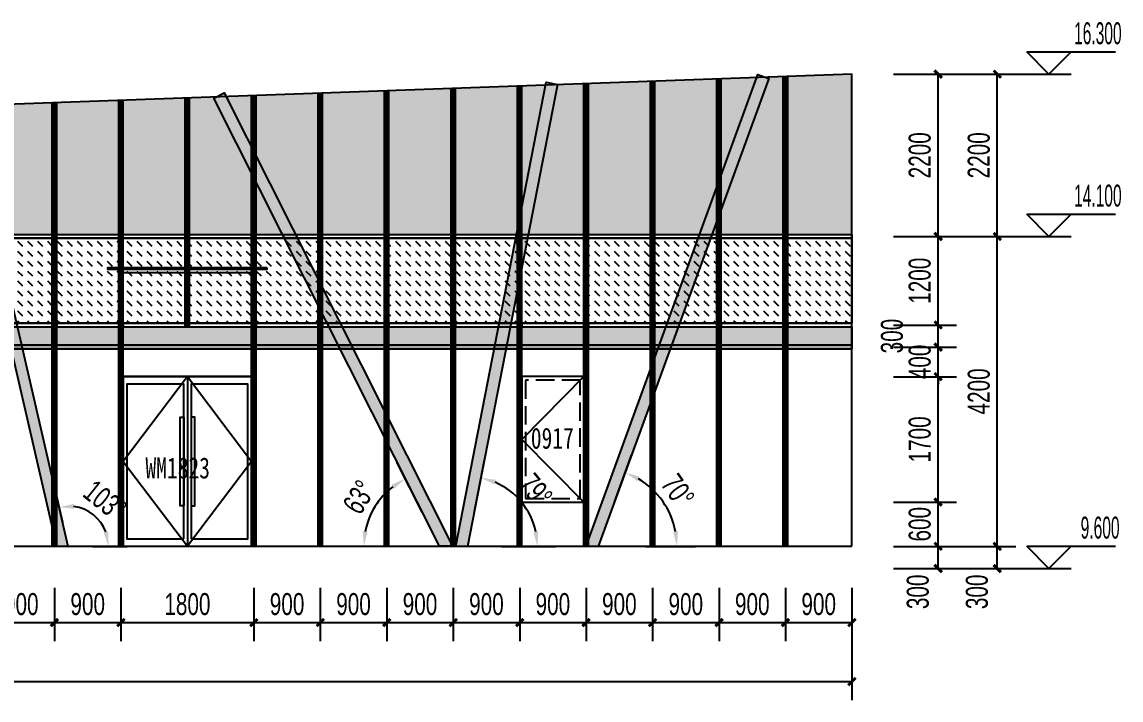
# Model space of a CAD drawing. Extents: x -483182 to 812890, y -390528 to -214858.
# Drawn here: x -424394 to -409510, y -341992 to -332802 of the extents above; entities that cross this region are included whole.
import ezdxf
from ezdxf.xclip import XClip

# ---------------------------------------------------------------- set-up
doc = ezdxf.new("R2010")
doc.units = 0
doc.header["$LTSCALE"] = 1000
doc.header["$MEASUREMENT"] = 0
doc.header["$XCLIPFRAME"] = 0
doc.linetypes.add('DASH', pattern=[0.35, 0.25, -0.1])
for name, color, linetype in [('01-标注_尺寸', 124, 'Continuous'), ('01-标注_标高', 200, 'Continuous'), ('01-标注_轴线坐标', 132, 'Continuous'), ('02-TEXT_标注', 130, 'Continuous'), ('05-填充_156', 156, 'Continuous'), ('05-填充_168', 168, 'Continuous'), ('05-填充_18', 18, 'Continuous'), ('A-C_幕墙龙骨', 133, 'Continuous'), ('A-C_窗', 140, 'Continuous'), ('A-C_门', 150, 'Continuous'), ('D-铝板', 181, 'Continuous'), ('D_玻璃', 152, 'Continuous'), ('D_铝板', 181, 'Continuous')]:
    doc.layers.add(name, color=color, linetype=linetype)
doc.layers.add('04-不打印_辅助线', color=165, linetype='Continuous', plot=False)
doc.styles.add('_TCH_AXIS', font='STXIHEI_0.TTF', dxfattribs={"width": 0.75})
doc.styles.add('_TCH_DIM', font='ros.shx', dxfattribs={"width": 0.75, "bigfont": 'jd.shx'})
doc.styles.add('_TCH_DIM_T3', font='ros.shx', dxfattribs={"width": 0.705882, "bigfont": 'jd.shx'})
doc.styles.get("Standard").update_dxf_attribs({"font": 'STXIHEI_0.TTF', "width": 0.75})
doc.dimstyles.new('_TCH_ARCH&&100', dxfattribs={"dimtxt": 297.5, "dimasz": 100, "dimexe": 250, "dimexo": 300, "dimgap": 100, "dimtad": 1, "dimdec": 0, "dimzin": 0, "dimdsep": 46, "dimtxsty": '_TCH_DIM_T3', "dimblk": 'ARCHTICK', "dimcen": 0.09, "dimclrt": 7, "dimazin": 2, "dimtfac": 1, "dimtdec": 0, "dimtix": 1, "dimtmove": 2, "dimatfit": 3, "dimfxl": 0, "dimtolj": 1, "dimtzin": 0, "dimarcsym": 0})
doc.dimstyles.new('_TCH_ARROW&&100', dxfattribs={"dimtxt": 297.5, "dimasz": 200, "dimexe": 250, "dimexo": 300, "dimgap": 100, "dimtad": 1, "dimdec": 0, "dimzin": 0, "dimdsep": 46, "dimtxsty": '_TCH_DIM_T3', "dimcen": 0.09, "dimclrt": 7, "dimazin": 2, "dimtfac": 1, "dimtdec": 0, "dimtix": 1, "dimtmove": 2, "dimatfit": 3, "dimfxl": 0, "dimtolj": 1, "dimtzin": 0, "dimarcsym": 0})

# ---------------------------------------------------------------- blocks, each defined once
blk = doc.blocks.new('*U19')
at = {"layer": '05-填充_156'}
h = blk.add_hatch(dxfattribs=at)
h.set_pattern_fill('DASH', color=256, scale=100, angle=315)
h.set_pattern_definition([(315, (566, 309054.43), (134.703842, -3e-14), [95.25, -95.25])])
h.paths.add_polyline_path([(0, 1500), (870, 1500), (870, 350), (0, 350)])
at = {"layer": '05-填充_168'}
h = blk.add_hatch(color=256, dxfattribs=at)
h.dxf.hatch_style = 1
h.paths.add_polyline_path([(0, 300), (870, 300), (870, 50), (0, 50)])
for points in [[(0, 1550), (870, 1550)], [(0, 1500), (870, 1500)], [(0, 350), (870, 350)], [(0, 300), (870, 300)], [(0, 50), (870, 50)], [(0, 0), (870, 0)]]:
    blk.add_lwpolyline(points)
for points in [[(870, 1500), (0, 1500), (0, 1550), (870, 1550)], [(0, 1500), (870, 1500), (870, 350), (0, 350)], [(0, 300), (870, 300), (870, 350), (0, 350)], [(0, 300), (870, 300), (870, 50), (0, 50)], [(870, 0), (0, 0), (0, 50), (870, 50)]]:
    blk.add_lwpolyline(points, close=True)
blk = doc.blocks.new('*U722')
blk.add_lwpolyline([(0, 0), (840, 0), (840, 1700), (0, 1700)], close=True)
blk.add_lwpolyline([(840, 1700), (0, 850), (840, 0)])
at = {"linetype": 'DASH'}
blk.add_lwpolyline([(50, 50), (790, 50), (790, 1650), (50, 1650)], close=True, dxfattribs=at)
at = {"layer": '04-不打印_辅助线', "width": 0.75}
blk.add_text('0917', height=285.4, dxfattribs=at).set_placement((121, 723))
blk = doc.blocks.new('A$C5BC7050D')
for points in [[(-1735, 0), (5, 0), (5, 2300), (-1735, 2300)], [(-915, 100), (-915, 2200), (-1685, 2200), (-1685, 100)], [(-815, 100), (-45, 100), (-45, 2200), (-815, 2200)], [(-915, 550), (-965, 550), (-965, 1750), (-915, 1750)], [(-815, 550), (-765, 550), (-765, 1750), (-815, 1750)]]:
    blk.add_lwpolyline(points, close=True)
for points in [[(-865, 2300), (-1735, 1150), (-865, 0)], [(-865, 2300), (-865, 0)], [(-865, 2300), (5, 1150), (-865, 0)]]:
    blk.add_lwpolyline(points)
at = {"layer": '04-不打印_辅助线', "style": '_TCH_AXIS', "width": 0.75}
blk.add_text('WM1823', height=285.4, dxfattribs=at).set_placement((-1433, 920))
blk = doc.blocks.new('*U20')
at = {"layer": '05-填充_156'}
h = blk.add_hatch(dxfattribs=at)
h.set_pattern_fill('DASH', color=256, scale=100, angle=315)
h.set_pattern_definition([(315, (536, 309054.43), (134.703842, -3e-14), [95.25, -95.25])])
h.paths.add_polyline_path([(0, 1500), (840, 1500), (840, 350), (0, 350)])
at = {"layer": '05-填充_168'}
h = blk.add_hatch(color=256, dxfattribs=at)
h.dxf.hatch_style = 1
h.paths.add_polyline_path([(0, 300), (840, 300), (840, 50), (0, 50)])
for points in [[(0, 1550), (840, 1550)], [(0, 1500), (840, 1500)], [(0, 350), (840, 350)], [(0, 300), (840, 300)], [(0, 50), (840, 50)], [(0, 0), (840, 0)]]:
    blk.add_lwpolyline(points)
for points in [[(840, 1500), (0, 1500), (0, 1550), (840, 1550)], [(0, 1500), (840, 1500), (840, 350), (0, 350)], [(0, 300), (840, 300), (840, 350), (0, 350)], [(0, 300), (840, 300), (840, 50), (0, 50)], [(840, 0), (0, 0), (0, 50), (840, 50)]]:
    blk.add_lwpolyline(points, close=True)
blk = doc.blocks.new('*U26')
at = {"layer": 'A-C_窗'}
blk.add_blockref('*U20', (-420, -775), dxfattribs=at)
blk = doc.blocks.new('*U27')
at = {"layer": 'A-C_窗', "color": 0, "linetype": 'ByBlock', "lineweight": -2, "transparency": 16777216}
for p in [(0, 0), (900, 0), (1800, 0), (2700, 0), (3600, 0), (4500, 0), (5400, 0)]:
    blk.add_blockref('*U26', p, dxfattribs=at)
blk = doc.blocks.new('A$C3079105B')
at = {"layer": '05-填充_18'}
h = blk.add_hatch(color=256, dxfattribs=at)
h.dxf.hatch_style = 1
h.paths.add_polyline_path([(27000, -4575), (29327, 1820), (29473, 1767), (27164, -4577)])
h.paths.add_polyline_path([(25237, -4575), (26459, 1714), (26612, 1685), (25395, -4577)])
h.paths.add_polyline_path([(25190, -4575), (25015, -4573), (21960, 1500), (22098, 1571)])
h.paths.add_polyline_path([(19827, -4575), (19987, -4577), (18597, 1444), (18446, 1409)])
h.paths.add_polyline_path([(18030, -4576), (17085, 1394), (16932, 1369), (17873, -4574)])
h.paths.add_polyline_path([(14400, -4575), (14558, -4577), (15807, 1300), (15656, 1332)])
h.paths.add_polyline_path([(12757, -4575), (12913, -4576), (13421, 1239), (13267, 1253)])
h.paths.add_polyline_path([(10411, -4577), (9711, 1125), (9557, 1106), (10255, -4575)])
h.paths.add_polyline_path([(2317, -4572), (2890, 879), (3044, 863), (2473, -4573)])
h.paths.add_polyline_path([(5248, -4578), (5084, -4576), (7008, 1011), (7155, 961)])
h.paths.add_polyline_path([(6781, -4577), (6622, -4575), (7923, 1060), (8074, 1025)])
h.paths.add_polyline_path([(574, -4575), (732, -4577), (1975, 806), (1824, 841)])
for points in [[(27000, -4575), (29327, 1820), (29473, 1767), (27164, -4577)], [(25237, -4575), (26459, 1714), (26612, 1685), (25395, -4577)], [(25190, -4575), (25015, -4573), (21960, 1500), (22098, 1571)], [(19827, -4575), (19987, -4577), (18597, 1444), (18446, 1409)]]:
    blk.add_lwpolyline(points, close=True)
blk = doc.blocks.new('*U193')
at = {"layer": '05-填充_168'}
h = blk.add_hatch(color=256, dxfattribs=at)
h.dxf.hatch_style = 1
h.paths.add_polyline_path([(0, 300), (1740, 300), (1740, 50), (0, 50)])
for points in [[(0, 350), (1740, 350)], [(0, 300), (1740, 300)], [(0, 50), (1740, 50)], [(0, 0), (1740, 0)]]:
    blk.add_lwpolyline(points)
for points in [[(0, 300), (1740, 300), (1740, 350), (0, 350)], [(0, 300), (1740, 300), (1740, 50), (0, 50)], [(1740, 0), (0, 0), (0, 50), (1740, 50)]]:
    blk.add_lwpolyline(points, close=True)
blk = doc.blocks.new('*U194')
at = {"layer": 'D_玻璃'}
blk.add_lwpolyline([(-2010, 168), (150, 168), (150, 150), (-2010, 150)], close=True, dxfattribs=at)
at = {"layer": 'D_铝板'}
blk.add_line((-1800, 100), (-60, 100), dxfattribs=at)
for points in [[(-1860, 150), (-1800, 150), (-1800, 0), (-1860, 0), (-1860, 150)], [(-60, 150), (0, 150), (0, 0), (-60, 0), (-60, 150)]]:
    blk.add_lwpolyline(points, dxfattribs=at)
for points in [[(-1857, 147), (-1803, 147), (-1803, 3), (-1857, 3)], [(-57, 147), (-3, 147), (-3, 3), (-57, 3)]]:
    blk.add_lwpolyline(points, close=True, dxfattribs=at)
blk = doc.blocks.new('*U29')
at = {"layer": 'A-C_窗'}
blk.add_blockref('*U20', (-420, -775), dxfattribs=at)
blk = doc.blocks.new('*U23')
at = {"layer": '05-填充_156'}
h = blk.add_hatch(dxfattribs=at)
h.set_pattern_fill('DASH', color=256, scale=100, angle=315)
h.set_pattern_definition([(315, (536, 309054.43), (134.703842, -3e-14), [95.25, -95.25])])
h.paths.add_polyline_path([(0, 1500), (840, 1500), (840, 350), (0, 350)])
at = {"layer": '05-填充_168'}
h = blk.add_hatch(color=256, dxfattribs=at)
h.dxf.hatch_style = 1
h.paths.add_polyline_path([(0, 300), (840, 300), (840, 50), (0, 50)])
for points in [[(0, 1550), (840, 1550)], [(0, 1500), (840, 1500)], [(0, 350), (840, 350)], [(0, 300), (840, 300)], [(0, 50), (840, 50)], [(0, 0), (840, 0)]]:
    blk.add_lwpolyline(points)
for points in [[(840, 1500), (0, 1500), (0, 1550), (840, 1550)], [(0, 1500), (840, 1500), (840, 350), (0, 350)], [(0, 300), (840, 300), (840, 350), (0, 350)], [(0, 300), (840, 300), (840, 50), (0, 50)], [(840, 0), (0, 0), (0, 50), (840, 50)]]:
    blk.add_lwpolyline(points, close=True)
blk = doc.blocks.new('*U28')
at = {"layer": 'A-C_窗'}
ref = blk.add_blockref('*U23', (-420, -775), dxfattribs=at)
XClip(ref).set_block_clipping_path([(-0.0000001188, 350), (839.9999998812, 1550)])
blk = doc.blocks.new('kjtdkyu')
at = {"layer": '05-填充_156'}
h = blk.add_hatch(dxfattribs=at)
h.set_pattern_fill('CROSS', color=136, scale=100)
h.set_pattern_definition([(0, (-22560.5, 354870.43), (158.75, 158.75), [79.375, -238.125]), (90, (-22520.81, 354830.74), (-158.75, 158.75), [79.375, -238.125])])
h.paths.add_polyline_path([(870, 5331), (0, 5300), (0, 4225), (870, 4225)])
h.paths.add_polyline_path([(1770, 5364), (930, 5333), (930, 4225), (1770, 4225)])
h.paths.add_polyline_path([(2670, 5396), (1830, 5366), (1830, 4225), (2670, 4225)])
h.paths.add_polyline_path([(3570, 5428), (2730, 5398), (2730, 4225), (3570, 4225)])
h.paths.add_polyline_path([(4470, 5461), (3630, 5430), (3630, 4225), (4470, 4225)])
h.paths.add_polyline_path([(5370, 5493), (4530, 5463), (4530, 4225), (5370, 4225)])
h.paths.add_polyline_path([(6270, 5525), (5430, 5495), (5430, 4225), (6270, 4225)])
h.paths.add_polyline_path([(7170, 5558), (6330, 5528), (6330, 4225), (7170, 4225)])
h.paths.add_polyline_path([(8070, 5590), (7230, 5560), (7230, 4225), (8070, 4225)])
h.paths.add_polyline_path([(8970, 5622), (8130, 5592), (8130, 4225), (8970, 4225)])
h.paths.add_polyline_path([(9870, 5655), (9030, 5625), (9030, 4225), (9870, 4225)])
h.paths.add_polyline_path([(10770, 5687), (9930, 5657), (9930, 4225), (10770, 4225)])
h.paths.add_polyline_path([(11670, 5720), (10830, 5689), (10830, 4225), (11670, 4225)])
h.paths.add_polyline_path([(12570, 5752), (11730, 5722), (11730, 4225), (12570, 4225)])
h.paths.add_polyline_path([(13470, 5784), (12630, 5754), (12630, 4225), (13470, 4225)])
h.paths.add_polyline_path([(14370, 5817), (13530, 5786), (13530, 4225), (14370, 4225)])
h.paths.add_polyline_path([(15270, 5849), (14430, 5819), (14430, 4225), (15270, 4225)])
h.paths.add_polyline_path([(16170, 5881), (15330, 5851), (15330, 4225), (16170, 4225)])
h.paths.add_polyline_path([(17070, 5914), (16230, 5883), (16230, 4225), (17070, 4225)])
h.paths.add_polyline_path([(17970, 5946), (17130, 5916), (17130, 4225), (17970, 4225)])
h.paths.add_polyline_path([(18870, 5978), (18030, 5948), (18030, 4225), (18870, 4225)])
h.paths.add_polyline_path([(19770, 6011), (18930, 5980), (18930, 4225), (19770, 4225)])
h.paths.add_polyline_path([(20670, 6043), (19830, 6013), (19830, 4225), (20670, 4225)])
h.paths.add_polyline_path([(21570, 6075), (20730, 6045), (20730, 4225), (21570, 4225)])
h.paths.add_polyline_path([(22470, 6108), (21630, 6078), (21630, 4225), (22470, 4225)])
h.paths.add_polyline_path([(23370, 6140), (22530, 6110), (22530, 4225), (23370, 4225)])
h.paths.add_polyline_path([(24270, 6172), (23430, 6142), (23430, 4225), (24270, 4225)])
h.paths.add_polyline_path([(25170, 6205), (24330, 6175), (24330, 4225), (25170, 4225)])
h.paths.add_polyline_path([(26070, 6237), (25230, 6207), (25230, 4225), (26070, 4225)])
h.paths.add_polyline_path([(26970, 6270), (26130, 6239), (26130, 4225), (26970, 4225)])
h.paths.add_polyline_path([(27870, 6302), (27030, 6272), (27030, 4225), (27870, 4225)])
h.paths.add_polyline_path([(28770, 6334), (27930, 6304), (27930, 4225), (28770, 4225)])
h.paths.add_polyline_path([(29670, 6367), (28830, 6336), (28830, 4225), (29670, 4225)])
h.paths.add_polyline_path([(30600, 6400), (29730, 6369), (29730, 4225), (30600, 4225)])
at = {"layer": '05-填充_18', "const_width": 60}
for points in [[(26100, 0), (26100, 6238)], [(27000, 0), (27000, 6271)], [(27900, 0), (27900, 6303)], [(28800, 0), (28800, 6335)], [(29700, 0), (29700, 6368)], [(21600, 2975), (21600, 6076)], [(22500, 0), (22500, 6109)], [(23400, 0), (23400, 6141)], [(24300, 0), (24300, 6174)], [(25200, 0), (25200, 6206)], [(19800, 0), (19800, 6012)], [(20700, 0), (20700, 6044)]]:
    blk.add_lwpolyline(points, dxfattribs=at)
at = {"layer": 'A-C_幕墙龙骨'}
for points in [[(26970, 0), (26970, 6270)], [(27030, 0), (27030, 6272)], [(27870, 0), (27870, 6302)], [(27930, 0), (27930, 6304)], [(28770, 0), (28770, 6334)], [(28830, 0), (28830, 6336)], [(29670, 0), (29670, 6367)], [(29730, 0), (29730, 6369)], [(22470, 0), (22470, 6108)], [(22530, 0), (22530, 6110)], [(23370, 0), (23370, 6140)], [(23430, 0), (23430, 6142)], [(24270, 0), (24270, 6172)], [(24330, 0), (24330, 6175)], [(25170, 0), (25170, 6205)], [(25230, 0), (25230, 6207)], [(26070, 0), (26070, 6237)], [(26130, 0), (26130, 6239)], [(19770, 0), (19770, 6011)], [(19830, 0), (19830, 6013)], [(20670, 0), (20670, 6043)], [(20730, 0), (20730, 6045)], [(21570, 2975), (21570, 6075)], [(21630, 2975), (21630, 6078)]]:
    blk.add_lwpolyline(points, dxfattribs=at)
at = {"layer": 'A-C_窗'}
blk.add_line((20730, 2300), (22470, 2300), dxfattribs=at)
for points in [[(30600, 0), (30600, 6400), (0, 5300)], [(0, 0), (30600, 0)]]:
    blk.add_lwpolyline(points, dxfattribs=at)
at = {"layer": 'A-C_窗', "color": 0, "linetype": 'ByBlock', "lineweight": -2, "transparency": 16777216}
for name, p in [('*U29', (19350, 3450)), ('*U29', (20250, 3450)), ('*U28', (21150, 3450)), ('*U28', (22050, 3450)), ('*U29', (22950, 3450))]:
    blk.add_blockref(name, p, dxfattribs=at)
at = {"layer": 'A-C_窗'}
for name, p in [('*U27', (23850, 3450)), ('*U19', (29730, 2675)), ('*U193', (20730, 2675)), ('*U722', (26130, 600))]:
    blk.add_blockref(name, p, dxfattribs=at)
at = {"layer": 'A-C_门'}
blk.add_blockref('A$C5BC7050D', (22465, 0), dxfattribs=at)
at = {"layer": 'D-铝板'}
blk.add_blockref('A$C3079105B', (0, 4575), dxfattribs=at)
at = {"layer": 'D_铝板', "xscale": -1}
blk.add_blockref('*U194', (20670, 3607), dxfattribs=at)
blk = doc.blocks.new('_ArchTick')
at = {"color": 0, "linetype": 'ByBlock', "const_width": 0.4}
blk.add_lwpolyline([(-0.5, -0.5), (0.5, 0.5)], dxfattribs=at)
blk = doc.blocks.new('*D1187')
at = {"layer": '01-标注_尺寸', "color": 0, "lineweight": -2, "transparency": 16777216}
for p, q in [((-424854, -340472), (-424854, -341192)), ((-423954, -340472), (-423954, -341192)), ((-424854, -340942), (-423954, -340942))]:
    blk.add_line(p, q, dxfattribs=at)
at = {"layer": 'Defpoints', "color": 0, "transparency": 16777216}
for p in [(-424854, -340172), (-423954, -340172), (-423954, -340942)]:
    blk.add_point(p, dxfattribs=at)
at = {"layer": '01-标注_尺寸', "color": 0, "lineweight": -2, "transparency": 16777216, "xscale": 100, "yscale": 100, "zscale": 100, "rotation": 180}
blk.add_blockref('_ArchTick', (-424854, -340942), dxfattribs=at)
at = {"layer": '01-标注_尺寸', "color": 0, "lineweight": -2, "transparency": 16777216, "xscale": 100, "yscale": 100, "zscale": 100}
blk.add_blockref('_ArchTick', (-423954, -340942), dxfattribs=at)
at = {"layer": '01-标注_尺寸', "color": 7, "transparency": 16777216, "insert": (-424404, -340693), "char_height": 297.5, "attachment_point": 5, "style": '_TCH_DIM_T3'}
blk.add_mtext('\\A1;900', dxfattribs=at)
blk = doc.blocks.new('*D1188')
at = {"layer": '01-标注_尺寸', "color": 0, "lineweight": -2, "transparency": 16777216}
for p, q in [((-423954, -340472), (-423954, -341192)), ((-423054, -340472), (-423054, -341192)), ((-423954, -340942), (-423054, -340942))]:
    blk.add_line(p, q, dxfattribs=at)
at = {"layer": 'Defpoints', "color": 0, "transparency": 16777216}
for p in [(-423954, -340172), (-423054, -340172), (-423054, -340942)]:
    blk.add_point(p, dxfattribs=at)
at = {"layer": '01-标注_尺寸', "color": 0, "lineweight": -2, "transparency": 16777216, "xscale": 100, "yscale": 100, "zscale": 100, "rotation": 180}
blk.add_blockref('_ArchTick', (-423954, -340942), dxfattribs=at)
at = {"layer": '01-标注_尺寸', "color": 0, "lineweight": -2, "transparency": 16777216, "xscale": 100, "yscale": 100, "zscale": 100}
blk.add_blockref('_ArchTick', (-423054, -340942), dxfattribs=at)
at = {"layer": '01-标注_尺寸', "color": 7, "transparency": 16777216, "insert": (-423504, -340693), "char_height": 297.5, "attachment_point": 5, "style": '_TCH_DIM_T3'}
blk.add_mtext('\\A1;900', dxfattribs=at)
blk = doc.blocks.new('*D1189')
at = {"layer": '01-标注_尺寸', "color": 0, "lineweight": -2, "transparency": 16777216}
for p, q in [((-423054, -340472), (-423054, -341192)), ((-421254, -340472), (-421254, -341192)), ((-423054, -340942), (-421254, -340942))]:
    blk.add_line(p, q, dxfattribs=at)
at = {"layer": 'Defpoints', "color": 0, "transparency": 16777216}
for p in [(-423054, -340172), (-421254, -340172), (-421254, -340942)]:
    blk.add_point(p, dxfattribs=at)
at = {"layer": '01-标注_尺寸', "color": 0, "lineweight": -2, "transparency": 16777216, "xscale": 100, "yscale": 100, "zscale": 100, "rotation": 180}
blk.add_blockref('_ArchTick', (-423054, -340942), dxfattribs=at)
at = {"layer": '01-标注_尺寸', "color": 0, "lineweight": -2, "transparency": 16777216, "xscale": 100, "yscale": 100, "zscale": 100}
blk.add_blockref('_ArchTick', (-421254, -340942), dxfattribs=at)
at = {"layer": '01-标注_尺寸', "color": 7, "transparency": 16777216, "insert": (-422154, -340693), "char_height": 297.5, "attachment_point": 5, "style": '_TCH_DIM_T3'}
blk.add_mtext('\\A1;1800', dxfattribs=at)
blk = doc.blocks.new('*D1190')
at = {"layer": '01-标注_尺寸', "color": 0, "lineweight": -2, "transparency": 16777216}
for p, q in [((-421254, -340472), (-421254, -341192)), ((-420354, -340472), (-420354, -341192)), ((-421254, -340942), (-420354, -340942))]:
    blk.add_line(p, q, dxfattribs=at)
at = {"layer": 'Defpoints', "color": 0, "transparency": 16777216}
for p in [(-421254, -340172), (-420354, -340172), (-420354, -340942)]:
    blk.add_point(p, dxfattribs=at)
at = {"layer": '01-标注_尺寸', "color": 0, "lineweight": -2, "transparency": 16777216, "xscale": 100, "yscale": 100, "zscale": 100, "rotation": 180}
blk.add_blockref('_ArchTick', (-421254, -340942), dxfattribs=at)
at = {"layer": '01-标注_尺寸', "color": 0, "lineweight": -2, "transparency": 16777216, "xscale": 100, "yscale": 100, "zscale": 100}
blk.add_blockref('_ArchTick', (-420354, -340942), dxfattribs=at)
at = {"layer": '01-标注_尺寸', "color": 7, "transparency": 16777216, "insert": (-420804, -340693), "char_height": 297.5, "attachment_point": 5, "style": '_TCH_DIM_T3'}
blk.add_mtext('\\A1;900', dxfattribs=at)
blk = doc.blocks.new('*D1191')
at = {"layer": '01-标注_尺寸', "color": 0, "lineweight": -2, "transparency": 16777216}
for p, q in [((-420354, -340472), (-420354, -341192)), ((-419454, -340472), (-419454, -341192)), ((-420354, -340942), (-419454, -340942))]:
    blk.add_line(p, q, dxfattribs=at)
at = {"layer": 'Defpoints', "color": 0, "transparency": 16777216}
for p in [(-420354, -340172), (-419454, -340172), (-419454, -340942)]:
    blk.add_point(p, dxfattribs=at)
at = {"layer": '01-标注_尺寸', "color": 0, "lineweight": -2, "transparency": 16777216, "xscale": 100, "yscale": 100, "zscale": 100, "rotation": 180}
blk.add_blockref('_ArchTick', (-420354, -340942), dxfattribs=at)
at = {"layer": '01-标注_尺寸', "color": 0, "lineweight": -2, "transparency": 16777216, "xscale": 100, "yscale": 100, "zscale": 100}
blk.add_blockref('_ArchTick', (-419454, -340942), dxfattribs=at)
at = {"layer": '01-标注_尺寸', "color": 7, "transparency": 16777216, "insert": (-419904, -340693), "char_height": 297.5, "attachment_point": 5, "style": '_TCH_DIM_T3'}
blk.add_mtext('\\A1;900', dxfattribs=at)
blk = doc.blocks.new('*D1192')
at = {"layer": '01-标注_尺寸', "color": 0, "lineweight": -2, "transparency": 16777216}
for p, q in [((-419454, -340472), (-419454, -341192)), ((-418554, -340472), (-418554, -341192)), ((-419454, -340942), (-418554, -340942))]:
    blk.add_line(p, q, dxfattribs=at)
at = {"layer": 'Defpoints', "color": 0, "transparency": 16777216}
for p in [(-419454, -340172), (-418554, -340172), (-418554, -340942)]:
    blk.add_point(p, dxfattribs=at)
at = {"layer": '01-标注_尺寸', "color": 0, "lineweight": -2, "transparency": 16777216, "xscale": 100, "yscale": 100, "zscale": 100, "rotation": 180}
blk.add_blockref('_ArchTick', (-419454, -340942), dxfattribs=at)
at = {"layer": '01-标注_尺寸', "color": 0, "lineweight": -2, "transparency": 16777216, "xscale": 100, "yscale": 100, "zscale": 100}
blk.add_blockref('_ArchTick', (-418554, -340942), dxfattribs=at)
at = {"layer": '01-标注_尺寸', "color": 7, "transparency": 16777216, "insert": (-419004, -340693), "char_height": 297.5, "attachment_point": 5, "style": '_TCH_DIM_T3'}
blk.add_mtext('\\A1;900', dxfattribs=at)
blk = doc.blocks.new('*D1193')
at = {"layer": '01-标注_尺寸', "color": 0, "lineweight": -2, "transparency": 16777216}
for p, q in [((-418554, -340472), (-418554, -341192)), ((-417654, -340472), (-417654, -341192)), ((-418554, -340942), (-417654, -340942))]:
    blk.add_line(p, q, dxfattribs=at)
at = {"layer": 'Defpoints', "color": 0, "transparency": 16777216}
for p in [(-418554, -340172), (-417654, -340172), (-417654, -340942)]:
    blk.add_point(p, dxfattribs=at)
at = {"layer": '01-标注_尺寸', "color": 0, "lineweight": -2, "transparency": 16777216, "xscale": 100, "yscale": 100, "zscale": 100, "rotation": 180}
blk.add_blockref('_ArchTick', (-418554, -340942), dxfattribs=at)
at = {"layer": '01-标注_尺寸', "color": 0, "lineweight": -2, "transparency": 16777216, "xscale": 100, "yscale": 100, "zscale": 100}
blk.add_blockref('_ArchTick', (-417654, -340942), dxfattribs=at)
at = {"layer": '01-标注_尺寸', "color": 7, "transparency": 16777216, "insert": (-418104, -340693), "char_height": 297.5, "attachment_point": 5, "style": '_TCH_DIM_T3'}
blk.add_mtext('\\A1;900', dxfattribs=at)
blk = doc.blocks.new('*D1194')
at = {"layer": '01-标注_尺寸', "color": 0, "lineweight": -2, "transparency": 16777216}
for p, q in [((-417654, -340472), (-417654, -341192)), ((-416754, -340472), (-416754, -341192)), ((-417654, -340942), (-416754, -340942))]:
    blk.add_line(p, q, dxfattribs=at)
at = {"layer": 'Defpoints', "color": 0, "transparency": 16777216}
for p in [(-417654, -340172), (-416754, -340172), (-416754, -340942)]:
    blk.add_point(p, dxfattribs=at)
at = {"layer": '01-标注_尺寸', "color": 0, "lineweight": -2, "transparency": 16777216, "xscale": 100, "yscale": 100, "zscale": 100, "rotation": 180}
blk.add_blockref('_ArchTick', (-417654, -340942), dxfattribs=at)
at = {"layer": '01-标注_尺寸', "color": 0, "lineweight": -2, "transparency": 16777216, "xscale": 100, "yscale": 100, "zscale": 100}
blk.add_blockref('_ArchTick', (-416754, -340942), dxfattribs=at)
at = {"layer": '01-标注_尺寸', "color": 7, "transparency": 16777216, "insert": (-417204, -340693), "char_height": 297.5, "attachment_point": 5, "style": '_TCH_DIM_T3'}
blk.add_mtext('\\A1;900', dxfattribs=at)
blk = doc.blocks.new('*D1195')
at = {"layer": '01-标注_尺寸', "color": 0, "lineweight": -2, "transparency": 16777216}
for p, q in [((-416754, -340472), (-416754, -341192)), ((-415854, -340472), (-415854, -341192)), ((-416754, -340942), (-415854, -340942))]:
    blk.add_line(p, q, dxfattribs=at)
at = {"layer": 'Defpoints', "color": 0, "transparency": 16777216}
for p in [(-416754, -340172), (-415854, -340172), (-415854, -340942)]:
    blk.add_point(p, dxfattribs=at)
at = {"layer": '01-标注_尺寸', "color": 0, "lineweight": -2, "transparency": 16777216, "xscale": 100, "yscale": 100, "zscale": 100, "rotation": 180}
blk.add_blockref('_ArchTick', (-416754, -340942), dxfattribs=at)
at = {"layer": '01-标注_尺寸', "color": 0, "lineweight": -2, "transparency": 16777216, "xscale": 100, "yscale": 100, "zscale": 100}
blk.add_blockref('_ArchTick', (-415854, -340942), dxfattribs=at)
at = {"layer": '01-标注_尺寸', "color": 7, "transparency": 16777216, "insert": (-416304, -340693), "char_height": 297.5, "attachment_point": 5, "style": '_TCH_DIM_T3'}
blk.add_mtext('\\A1;900', dxfattribs=at)
blk = doc.blocks.new('*D1196')
at = {"layer": '01-标注_尺寸', "color": 0, "lineweight": -2, "transparency": 16777216}
for p, q in [((-415854, -340472), (-415854, -341192)), ((-414954, -340472), (-414954, -341192)), ((-415854, -340942), (-414954, -340942))]:
    blk.add_line(p, q, dxfattribs=at)
at = {"layer": 'Defpoints', "color": 0, "transparency": 16777216}
for p in [(-415854, -340172), (-414954, -340172), (-414954, -340942)]:
    blk.add_point(p, dxfattribs=at)
at = {"layer": '01-标注_尺寸', "color": 0, "lineweight": -2, "transparency": 16777216, "xscale": 100, "yscale": 100, "zscale": 100, "rotation": 180}
blk.add_blockref('_ArchTick', (-415854, -340942), dxfattribs=at)
at = {"layer": '01-标注_尺寸', "color": 0, "lineweight": -2, "transparency": 16777216, "xscale": 100, "yscale": 100, "zscale": 100}
blk.add_blockref('_ArchTick', (-414954, -340942), dxfattribs=at)
at = {"layer": '01-标注_尺寸', "color": 7, "transparency": 16777216, "insert": (-415404, -340693), "char_height": 297.5, "attachment_point": 5, "style": '_TCH_DIM_T3'}
blk.add_mtext('\\A1;900', dxfattribs=at)
blk = doc.blocks.new('*D1197')
at = {"layer": '01-标注_尺寸', "color": 0, "lineweight": -2, "transparency": 16777216}
for p, q in [((-414954, -340472), (-414954, -341192)), ((-414054, -340472), (-414054, -341192)), ((-414954, -340942), (-414054, -340942))]:
    blk.add_line(p, q, dxfattribs=at)
at = {"layer": 'Defpoints', "color": 0, "transparency": 16777216}
for p in [(-414954, -340172), (-414054, -340172), (-414054, -340942)]:
    blk.add_point(p, dxfattribs=at)
at = {"layer": '01-标注_尺寸', "color": 0, "lineweight": -2, "transparency": 16777216, "xscale": 100, "yscale": 100, "zscale": 100, "rotation": 180}
blk.add_blockref('_ArchTick', (-414954, -340942), dxfattribs=at)
at = {"layer": '01-标注_尺寸', "color": 0, "lineweight": -2, "transparency": 16777216, "xscale": 100, "yscale": 100, "zscale": 100}
blk.add_blockref('_ArchTick', (-414054, -340942), dxfattribs=at)
at = {"layer": '01-标注_尺寸', "color": 7, "transparency": 16777216, "insert": (-414504, -340693), "char_height": 297.5, "attachment_point": 5, "style": '_TCH_DIM_T3'}
blk.add_mtext('\\A1;900', dxfattribs=at)
blk = doc.blocks.new('*D1198')
at = {"layer": '01-标注_尺寸', "color": 0, "lineweight": -2, "transparency": 16777216}
for p, q in [((-414054, -340472), (-414054, -341192)), ((-413154, -340472), (-413154, -341192)), ((-414054, -340942), (-413154, -340942))]:
    blk.add_line(p, q, dxfattribs=at)
at = {"layer": 'Defpoints', "color": 0, "transparency": 16777216}
for p in [(-414054, -340172), (-413154, -340172), (-413154, -340942)]:
    blk.add_point(p, dxfattribs=at)
at = {"layer": '01-标注_尺寸', "color": 0, "lineweight": -2, "transparency": 16777216, "xscale": 100, "yscale": 100, "zscale": 100, "rotation": 180}
blk.add_blockref('_ArchTick', (-414054, -340942), dxfattribs=at)
at = {"layer": '01-标注_尺寸', "color": 0, "lineweight": -2, "transparency": 16777216, "xscale": 100, "yscale": 100, "zscale": 100}
blk.add_blockref('_ArchTick', (-413154, -340942), dxfattribs=at)
at = {"layer": '01-标注_尺寸', "color": 7, "transparency": 16777216, "insert": (-413604, -340693), "char_height": 297.5, "attachment_point": 5, "style": '_TCH_DIM_T3'}
blk.add_mtext('\\A1;900', dxfattribs=at)
blk = doc.blocks.new('*D1199')
at = {"layer": '01-标注_尺寸', "color": 0, "lineweight": -2, "transparency": 16777216}
for p, q in [((-443754, -340772), (-443754, -341992)), ((-413154, -340772), (-413154, -341992)), ((-443754, -341742), (-413154, -341742))]:
    blk.add_line(p, q, dxfattribs=at)
at = {"layer": 'Defpoints', "color": 0, "transparency": 16777216}
for p in [(-443754, -340472), (-413154, -340472), (-413154, -341742)]:
    blk.add_point(p, dxfattribs=at)
at = {"layer": '01-标注_尺寸', "color": 0, "lineweight": -2, "transparency": 16777216, "xscale": 100, "yscale": 100, "zscale": 100, "rotation": 180}
blk.add_blockref('_ArchTick', (-443754, -341742), dxfattribs=at)
at = {"layer": '01-标注_尺寸', "color": 0, "lineweight": -2, "transparency": 16777216, "xscale": 100, "yscale": 100, "zscale": 100}
blk.add_blockref('_ArchTick', (-413154, -341742), dxfattribs=at)
at = {"layer": '01-标注_尺寸', "color": 7, "transparency": 16777216, "insert": (-428454, -341493), "char_height": 297.5, "attachment_point": 5, "style": '_TCH_DIM_T3'}
blk.add_mtext('\\A1;30600', dxfattribs=at)
blk = doc.blocks.new('*D2023')
at = {"layer": '01-标注_轴线坐标', "color": 0, "lineweight": -2, "transparency": 16777216}
for p, q in [((-412261, -339909), (-410936, -339909)), ((-411186, -340209), (-411186, -339909)), ((-412261, -340209), (-410936, -340209))]:
    blk.add_line(p, q, dxfattribs=at)
at = {"layer": 'Defpoints', "color": 0, "transparency": 16777216}
for p in [(-412561, -339909), (-411186, -339909), (-412561, -340209)]:
    blk.add_point(p, dxfattribs=at)
at = {"layer": '01-标注_轴线坐标', "color": 0, "lineweight": -2, "transparency": 16777216, "xscale": 100, "yscale": 100, "zscale": 100}
for p, rotation in [((-411186, -339909), 90), ((-411186, -340209), 270)]:
    blk.add_blockref('_ArchTick', p, dxfattribs=dict(at, rotation=rotation))
at = {"layer": '01-标注_轴线坐标', "color": 7, "transparency": 16777216, "insert": (-411461, -340525), "char_height": 297.5, "attachment_point": 5, "rotation": 90, "style": '_TCH_DIM_T3'}
blk.add_mtext('\\A1;300', dxfattribs=at)
blk = doc.blocks.new('*D2024')
at = {"layer": '01-标注_轴线坐标', "color": 0, "lineweight": -2, "transparency": 16777216}
for p, q in [((-412261, -335709), (-410936, -335709)), ((-411186, -339909), (-411186, -335709)), ((-412261, -339909), (-410936, -339909))]:
    blk.add_line(p, q, dxfattribs=at)
at = {"layer": 'Defpoints', "color": 0, "transparency": 16777216}
for p in [(-412561, -335709), (-411186, -335709), (-412561, -339909)]:
    blk.add_point(p, dxfattribs=at)
at = {"layer": '01-标注_轴线坐标', "color": 0, "lineweight": -2, "transparency": 16777216, "xscale": 100, "yscale": 100, "zscale": 100}
for p, rotation in [((-411186, -335709), 90), ((-411186, -339909), 270)]:
    blk.add_blockref('_ArchTick', p, dxfattribs=dict(at, rotation=rotation))
at = {"layer": '01-标注_轴线坐标', "color": 7, "transparency": 16777216, "insert": (-411435, -337809), "char_height": 297.5, "attachment_point": 5, "rotation": 90, "style": '_TCH_DIM_T3'}
blk.add_mtext('\\A1;4200', dxfattribs=at)
blk = doc.blocks.new('*D2025')
at = {"layer": '01-标注_轴线坐标', "color": 0, "lineweight": -2, "transparency": 16777216}
for p, q in [((-412261, -333509), (-410936, -333509)), ((-411186, -335709), (-411186, -333509)), ((-412261, -335709), (-410936, -335709))]:
    blk.add_line(p, q, dxfattribs=at)
at = {"layer": 'Defpoints', "color": 0, "transparency": 16777216}
for p in [(-412561, -333509), (-411186, -333509), (-412561, -335709)]:
    blk.add_point(p, dxfattribs=at)
at = {"layer": '01-标注_轴线坐标', "color": 0, "lineweight": -2, "transparency": 16777216, "xscale": 100, "yscale": 100, "zscale": 100}
for p, rotation in [((-411186, -333509), 90), ((-411186, -335709), 270)]:
    blk.add_blockref('_ArchTick', p, dxfattribs=dict(at, rotation=rotation))
at = {"layer": '01-标注_轴线坐标', "color": 7, "transparency": 16777216, "insert": (-411435, -334609), "char_height": 297.5, "attachment_point": 5, "rotation": 90, "style": '_TCH_DIM_T3'}
blk.add_mtext('\\A1;2200', dxfattribs=at)
blk = doc.blocks.new('*D2026')
at = {"layer": '01-标注_尺寸', "color": 0, "lineweight": -2, "transparency": 16777216}
for p, q in [((-412593, -339909), (-411736, -339909)), ((-411986, -340209), (-411986, -339909)), ((-412593, -340209), (-411736, -340209))]:
    blk.add_line(p, q, dxfattribs=at)
at = {"layer": 'Defpoints', "color": 0, "transparency": 16777216}
for p in [(-412893, -339909), (-411986, -339909), (-412893, -340209)]:
    blk.add_point(p, dxfattribs=at)
at = {"layer": '01-标注_尺寸', "color": 0, "lineweight": -2, "transparency": 16777216, "xscale": 100, "yscale": 100, "zscale": 100}
for p, rotation in [((-411986, -339909), 90), ((-411986, -340209), 270)]:
    blk.add_blockref('_ArchTick', p, dxfattribs=dict(at, rotation=rotation))
at = {"layer": '01-标注_尺寸', "color": 7, "transparency": 16777216, "insert": (-412261, -340525), "char_height": 297.5, "attachment_point": 5, "rotation": 90, "style": '_TCH_DIM_T3'}
blk.add_mtext('\\A1;300', dxfattribs=at)
blk = doc.blocks.new('*D2027')
at = {"layer": '01-标注_尺寸', "color": 0, "lineweight": -2, "transparency": 16777216}
for p, q in [((-412593, -339309), (-411736, -339309)), ((-411986, -339909), (-411986, -339309)), ((-412593, -339909), (-411736, -339909))]:
    blk.add_line(p, q, dxfattribs=at)
at = {"layer": 'Defpoints', "color": 0, "transparency": 16777216}
for p in [(-412893, -339309), (-411986, -339309), (-412893, -339909)]:
    blk.add_point(p, dxfattribs=at)
at = {"layer": '01-标注_尺寸', "color": 0, "lineweight": -2, "transparency": 16777216, "xscale": 100, "yscale": 100, "zscale": 100}
for p, rotation in [((-411986, -339309), 90), ((-411986, -339909), 270)]:
    blk.add_blockref('_ArchTick', p, dxfattribs=dict(at, rotation=rotation))
at = {"layer": '01-标注_尺寸', "color": 7, "transparency": 16777216, "insert": (-412235, -339609), "char_height": 297.5, "attachment_point": 5, "rotation": 90, "style": '_TCH_DIM_T3'}
blk.add_mtext('\\A1;600', dxfattribs=at)
blk = doc.blocks.new('*D2028')
at = {"layer": '01-标注_尺寸', "color": 0, "lineweight": -2, "transparency": 16777216}
for p, q in [((-412593, -337609), (-411736, -337609)), ((-411986, -339309), (-411986, -337609)), ((-412593, -339309), (-411736, -339309))]:
    blk.add_line(p, q, dxfattribs=at)
at = {"layer": 'Defpoints', "color": 0, "transparency": 16777216}
for p in [(-412893, -337609), (-411986, -337609), (-412893, -339309)]:
    blk.add_point(p, dxfattribs=at)
at = {"layer": '01-标注_尺寸', "color": 0, "lineweight": -2, "transparency": 16777216, "xscale": 100, "yscale": 100, "zscale": 100}
for p, rotation in [((-411986, -337609), 90), ((-411986, -339309), 270)]:
    blk.add_blockref('_ArchTick', p, dxfattribs=dict(at, rotation=rotation))
at = {"layer": '01-标注_尺寸', "color": 7, "transparency": 16777216, "insert": (-412235, -338459), "char_height": 297.5, "attachment_point": 5, "rotation": 90, "style": '_TCH_DIM_T3'}
blk.add_mtext('\\A1;1700', dxfattribs=at)
blk = doc.blocks.new('*D2029')
at = {"layer": '01-标注_尺寸', "color": 0, "lineweight": -2, "transparency": 16777216}
for p, q in [((-411986, -337209), (-411986, -337109)), ((-412593, -337209), (-411736, -337209)), ((-411986, -337609), (-411986, -337209)), ((-412593, -337609), (-411736, -337609)), ((-411986, -337609), (-411986, -337709))]:
    blk.add_line(p, q, dxfattribs=at)
at = {"layer": 'Defpoints', "color": 0, "transparency": 16777216}
for p in [(-412893, -337209), (-411986, -337209), (-412893, -337609)]:
    blk.add_point(p, dxfattribs=at)
at = {"layer": '01-标注_尺寸', "color": 0, "lineweight": -2, "transparency": 16777216, "xscale": 100, "yscale": 100, "zscale": 100}
for p, rotation in [((-411986, -337209), 270), ((-411986, -337609), 90)]:
    blk.add_blockref('_ArchTick', p, dxfattribs=dict(at, rotation=rotation))
at = {"layer": '01-标注_尺寸', "color": 7, "transparency": 16777216, "insert": (-412235, -337409), "char_height": 297.5, "attachment_point": 5, "rotation": 90, "style": '_TCH_DIM_T3'}
blk.add_mtext('\\A1;400', dxfattribs=at)
blk = doc.blocks.new('*D2030')
at = {"layer": '01-标注_尺寸', "color": 0, "lineweight": -2, "transparency": 16777216}
for p, q in [((-412593, -336909), (-411736, -336909)), ((-411986, -337209), (-411986, -336909)), ((-412593, -337209), (-411736, -337209))]:
    blk.add_line(p, q, dxfattribs=at)
at = {"layer": 'Defpoints', "color": 0, "transparency": 16777216}
for p in [(-412893, -336909), (-411986, -336909), (-412893, -337209)]:
    blk.add_point(p, dxfattribs=at)
at = {"layer": '01-标注_尺寸', "color": 0, "lineweight": -2, "transparency": 16777216, "xscale": 100, "yscale": 100, "zscale": 100}
for p, rotation in [((-411986, -336909), 90), ((-411986, -337209), 270)]:
    blk.add_blockref('_ArchTick', p, dxfattribs=dict(at, rotation=rotation))
at = {"layer": '01-标注_尺寸', "color": 7, "transparency": 16777216, "insert": (-412611, -337059), "char_height": 297.5, "attachment_point": 5, "rotation": 90, "style": '_TCH_DIM_T3'}
blk.add_mtext('\\A1;300', dxfattribs=at)
blk = doc.blocks.new('*D2031')
at = {"layer": '01-标注_尺寸', "color": 0, "lineweight": -2, "transparency": 16777216}
for p, q in [((-412593, -335709), (-411736, -335709)), ((-411986, -336909), (-411986, -335709)), ((-412593, -336909), (-411736, -336909))]:
    blk.add_line(p, q, dxfattribs=at)
at = {"layer": 'Defpoints', "color": 0, "transparency": 16777216}
for p in [(-412893, -335709), (-411986, -335709), (-412893, -336909)]:
    blk.add_point(p, dxfattribs=at)
at = {"layer": '01-标注_尺寸', "color": 0, "lineweight": -2, "transparency": 16777216, "xscale": 100, "yscale": 100, "zscale": 100}
for p, rotation in [((-411986, -335709), 90), ((-411986, -336909), 270)]:
    blk.add_blockref('_ArchTick', p, dxfattribs=dict(at, rotation=rotation))
at = {"layer": '01-标注_尺寸', "color": 7, "transparency": 16777216, "insert": (-412235, -336309), "char_height": 297.5, "attachment_point": 5, "rotation": 90, "style": '_TCH_DIM_T3'}
blk.add_mtext('\\A1;1200', dxfattribs=at)
blk = doc.blocks.new('*D2032')
at = {"layer": '01-标注_尺寸', "color": 0, "lineweight": -2, "transparency": 16777216}
for p, q in [((-412593, -333509), (-411736, -333509)), ((-411986, -335709), (-411986, -333509)), ((-412593, -335709), (-411736, -335709))]:
    blk.add_line(p, q, dxfattribs=at)
at = {"layer": 'Defpoints', "color": 0, "transparency": 16777216}
for p in [(-412893, -333509), (-411986, -333509), (-412893, -335709)]:
    blk.add_point(p, dxfattribs=at)
at = {"layer": '01-标注_尺寸', "color": 0, "lineweight": -2, "transparency": 16777216, "xscale": 100, "yscale": 100, "zscale": 100}
for p, rotation in [((-411986, -333509), 90), ((-411986, -335709), 270)]:
    blk.add_blockref('_ArchTick', p, dxfattribs=dict(at, rotation=rotation))
at = {"layer": '01-标注_尺寸', "color": 7, "transparency": 16777216, "insert": (-412235, -334609), "char_height": 297.5, "attachment_point": 5, "rotation": 90, "style": '_TCH_DIM_T3'}
blk.add_mtext('\\A1;2200', dxfattribs=at)
blk = doc.blocks.new('*D2367')
at = {"layer": '01-标注_尺寸', "color": 0, "lineweight": -2, "transparency": 16777216}
for p, q in [((-423842, -339586), (-423947, -339132)), ((-423437, -339909), (-422971, -339909))]:
    blk.add_line(p, q, dxfattribs=at)
blk.add_arc((-423768, -339909), 547, 21.0692, 81.9308, dxfattribs=at)
at = {"layer": '01-标注_尺寸', "color": 0, "transparency": 16777216}
for points in [[(-423690, -339400), (-423692, -339334), (-423891, -339376)], [(-423225, -339706), (-423290, -339718), (-423221, -339909)]]:
    blk.add_solid(points, dxfattribs=at)
at = {"layer": 'Defpoints', "color": 0, "transparency": 16777216}
for p in [(-423316, -339600), (-423775, -339879), (-423768, -339909), (-423737, -339909)]:
    blk.add_point(p, dxfattribs=at)
at = {"layer": '01-标注_尺寸', "color": 7, "transparency": 16777216, "insert": (-423272, -339286), "char_height": 297.5, "attachment_point": 5, "rotation": 321.5, "style": '_TCH_DIM_T3'}
blk.add_mtext('\\A1;103°', dxfattribs=at)
blk = doc.blocks.new('*D2368')
at = {"layer": '01-标注_尺寸', "color": 0, "lineweight": -2, "transparency": 16777216}
for p, q in [((-418272, -339458), (-418131, -338735)), ((-417901, -339909), (-417164, -339909))]:
    blk.add_line(p, q, dxfattribs=at)
blk.add_arc((-418359, -339909), 945, 12.1437, 66.8563, dxfattribs=at)
at = {"layer": '01-标注_尺寸', "color": 0, "transparency": 16777216}
for points in [[(-417997, -339071), (-417978, -339007), (-418179, -338981)], [(-417402, -339706), (-417468, -339713), (-417414, -339909)]]:
    blk.add_solid(points, dxfattribs=at)
at = {"layer": 'Defpoints', "color": 0, "transparency": 16777216}
for p in [(-417512, -339489), (-418329, -339753), (-418359, -339909), (-418201, -339909)]:
    blk.add_point(p, dxfattribs=at)
at = {"layer": '01-标注_尺寸', "color": 7, "transparency": 16777216, "insert": (-417438, -339149), "char_height": 297.5, "attachment_point": 5, "rotation": 309.5, "style": '_TCH_DIM_T3'}
blk.add_mtext('\\A1;79°', dxfattribs=at)
blk = doc.blocks.new('*D2369')
at = {"layer": '01-标注_尺寸', "color": 0, "lineweight": -2, "transparency": 16777216}
for p, q in [((-416371, -339309), (-416139, -338673)), ((-415951, -339909), (-415274, -339909))]:
    blk.add_line(p, q, dxfattribs=at)
blk.add_arc((-416589, -339909), 1065, 10.779, 59.221, dxfattribs=at)
at = {"layer": '01-标注_尺寸', "color": 0, "transparency": 16777216}
for points in [[(-416059, -339024), (-416030, -338964), (-416225, -338908)], [(-415510, -339706), (-415576, -339713), (-415524, -339909)]]:
    blk.add_solid(points, dxfattribs=at)
at = {"layer": 'Defpoints', "color": 0, "transparency": 16777216}
for p in [(-415611, -339487), (-416473, -339591), (-416589, -339909), (-416251, -339909)]:
    blk.add_point(p, dxfattribs=at)
at = {"layer": '01-标注_尺寸', "color": 7, "transparency": 16777216, "insert": (-415513, -339155), "char_height": 297.5, "attachment_point": 5, "rotation": 305, "style": '_TCH_DIM_T3'}
blk.add_mtext('\\A1;70°', dxfattribs=at)
blk = doc.blocks.new('*D2370')
at = {"layer": '01-标注_尺寸', "color": 0, "lineweight": -2, "transparency": 16777216}
for p, q in [((-418975, -339444), (-419318, -338770)), ((-419259, -339909), (-420016, -339909))]:
    blk.add_line(p, q, dxfattribs=at)
blk.add_arc((-418738, -339909), 1028, 128.1691, 168.8309, dxfattribs=at)
at = {"layer": '01-标注_尺寸', "color": 0, "transparency": 16777216}
for points in [[(-419391, -339073), (-419355, -339129), (-419205, -338993)], [(-419713, -339713), (-419780, -339706), (-419766, -339909)]]:
    blk.add_solid(points, dxfattribs=at)
at = {"layer": 'Defpoints', "color": 0, "transparency": 16777216}
for p in [(-419502, -339221), (-418839, -339712), (-418959, -339909), (-418738, -339909)]:
    blk.add_point(p, dxfattribs=at)
at = {"layer": '01-标注_尺寸', "color": 7, "transparency": 16777216, "insert": (-419827, -339242), "char_height": 297.5, "attachment_point": 5, "rotation": 58.5, "style": '_TCH_DIM_T3'}
blk.add_mtext('\\A1;63°', dxfattribs=at)

msp = doc.modelspace()

# ---------------------------------------------------------------- linework, layer by layer
at = {"layer": '01-标注_标高'}
for p, q in [((-410486, -333508.5), (-410786, -333208.5)), ((-410786, -333208.5), (-409585.5, -333208.5)), ((-410486, -333508.5), (-410186, -333208.5)), ((-410978, -333508.5), (-410186, -333508.5)), ((-410486, -335708.5), (-410786, -335408.5)), ((-410786, -335408.5), (-409585.5, -335408.5)), ((-410486, -335708.5), (-410186, -335408.5)), ((-410978, -335708.5), (-410186, -335708.5)), ((-410486, -340208.5), (-410786, -339908.5)), ((-410786, -339908.5), (-409585.5, -339908.5)), ((-410486, -340208.5), (-410186, -339908.5)), ((-410978, -340208.5), (-410186, -340208.5))]:
    msp.add_line(p, q, dxfattribs=at)

# ---------------------------------------------------------------- block references
at = {"layer": 'A-C_窗'}
msp.add_blockref('kjtdkyu', (-443754, -339908.5), dxfattribs=at)

# ---------------------------------------------------------------- texts
at = {"layer": '02-TEXT_标注', "style": '_TCH_DIM', "width": 0.529412}
for s, p in [('16.300', (-410145.7, -333103.5)), ('14.100', (-410145.7, -335303.5)), ('9.600', (-410056.5, -339803.5))]:
    msp.add_text(s, height=297.5, dxfattribs=at).set_placement(p)

# ---------------------------------------------------------------- dimensions: what is measured, and where the dimension line sits
at = {"layer": '01-标注_尺寸'}
for p1, p2, distance, picture, middle in [((-412892.6, -335708.5), (-412892.6, -333508.5), -906.6, '*D2032', (-412234.7, -334608.5)), ((-412892.6, -336908.5), (-412892.6, -335708.5), -906.6, '*D2031', (-412234.7, -336308.5)), ((-412892.6, -337608.5), (-412892.6, -337208.5), -906.6, '*D2029', (-412234.7, -337408.5)), ((-412892.6, -339308.5), (-412892.6, -337608.5), -906.6, '*D2028', (-412234.7, -338458.5)), ((-412892.6, -339908.5), (-412892.6, -339308.5), -906.6, '*D2027', (-412234.7, -339608.5)), ((-424854, -340172.5), (-423954, -340172.5), -769.2, '*D1187', (-424404, -340692.9)), ((-423954, -340172.5), (-423054, -340172.5), -769.2, '*D1188', (-423504, -340692.9)), ((-423054, -340172.5), (-421254, -340172.5), -769.2, '*D1189', (-422154, -340692.9)), ((-421254, -340172.5), (-420354, -340172.5), -769.2, '*D1190', (-420804, -340692.9)), ((-420354, -340172.5), (-419454, -340172.5), -769.2, '*D1191', (-419904, -340692.9)), ((-419454, -340172.5), (-418554, -340172.5), -769.2, '*D1192', (-419004, -340692.9)), ((-418554, -340172.5), (-417654, -340172.5), -769.2, '*D1193', (-418104, -340692.9)), ((-417654, -340172.5), (-416754, -340172.5), -769.2, '*D1194', (-417204, -340692.9)), ((-416754, -340172.5), (-415854, -340172.5), -769.2, '*D1195', (-416304, -340692.9)), ((-415854, -340172.5), (-414954, -340172.5), -769.2, '*D1196', (-415404, -340692.9)), ((-414954, -340172.5), (-414054, -340172.5), -769.2, '*D1197', (-414504, -340692.9)), ((-414054, -340172.5), (-413154, -340172.5), -769.2, '*D1198', (-413604, -340692.9)), ((-443754, -340472.5), (-413154, -340472.5), -1269.2, '*D1199', (-428454, -341492.9))]:
    dim = msp.add_aligned_dim(p1=p1, p2=p2, distance=distance, dimstyle='_TCH_ARCH&&100', dxfattribs=at)
    dim.commit()
    dim.dimension.update_dxf_attribs({"geometry": picture, "text_midpoint": middle})
for base, p1, p2, picture, middle in [((-411986, -336908.5), (-412892.6, -337208.5), (-412892.6, -336908.5), '*D2030', (-412611, -337058.5)), ((-411986, -339908.5), (-412892.6, -340208.5), (-412892.6, -339908.5), '*D2026', (-412261, -340524.5))]:
    dim = msp.add_linear_dim(base=base, p1=p1, p2=p2, angle=90, dimstyle='_TCH_ARCH&&100', dxfattribs=at)
    dim.commit()
    dim.dimension.update_dxf_attribs({"geometry": picture, "text_midpoint": middle, "dimtype": 161})
for base, center, p1, p2, picture, middle in [((-419502.004, -339220.9531), (-418738.3522, -339908.5483), (-418838.639, -339711.7245), (-418959.2527, -339908.5483), '*D2370', (-419826.6151, -339241.6599)), ((-417511.8417, -339489.1757), (-418359.1362, -339908.5483), (-418200.5361, -339908.5483), (-418328.8739, -339752.862), '*D2368', (-417437.7006, -339148.9754)), ((-415611.4547, -339486.8538), (-416589.0524, -339908.5483), (-416251.1256, -339908.5483), (-416473.4747, -339591.0009), '*D2369', (-415513.1612, -339155.2011)), ((-423316.1674, -339600.0605), (-423767.8289, -339908.5483), (-423737.2008, -339908.5483), (-423774.7187, -339878.7052), '*D2367', (-423272.4891, -339285.8209))]:
    dim = msp.add_angular_dim_3p(base=base, center=center, p1=p1, p2=p2, dimstyle='_TCH_ARROW&&100', dxfattribs=at)
    dim.commit()
    dim.dimension.update_dxf_attribs({"geometry": picture, "text_midpoint": middle})
at = {"layer": '01-标注_轴线坐标'}
for p1, p2, picture, middle in [((-412561, -335708.5), (-412561, -333508.5), '*D2025', (-411434.7, -334608.5)), ((-412561, -339908.5), (-412561, -335708.5), '*D2024', (-411434.7, -337808.5))]:
    dim = msp.add_aligned_dim(p1=p1, p2=p2, distance=-1375, dimstyle='_TCH_ARCH&&100', dxfattribs=at)
    dim.commit()
    dim.dimension.update_dxf_attribs({"geometry": picture, "text_midpoint": middle})
dim = msp.add_linear_dim(base=(-411186, -339908.5), p1=(-412561, -340208.5), p2=(-412561, -339908.5), angle=90, dimstyle='_TCH_ARCH&&100', dxfattribs=at)
dim.commit()
dim.dimension.update_dxf_attribs({"geometry": '*D2023', "text_midpoint": (-411461, -340524.5), "dimtype": 161})

doc.saveas('drawing.dxf')
